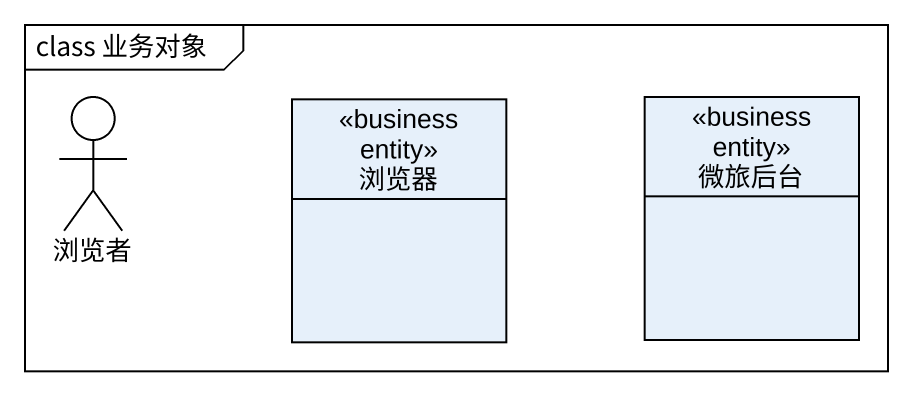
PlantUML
@startuml
mainframe class 业务对象
allowmixing
hide circle
hide empty members
actor 浏览者
class 微旅后台 <<business entity>>
class 浏览器 <<business entity>>
@enduml
